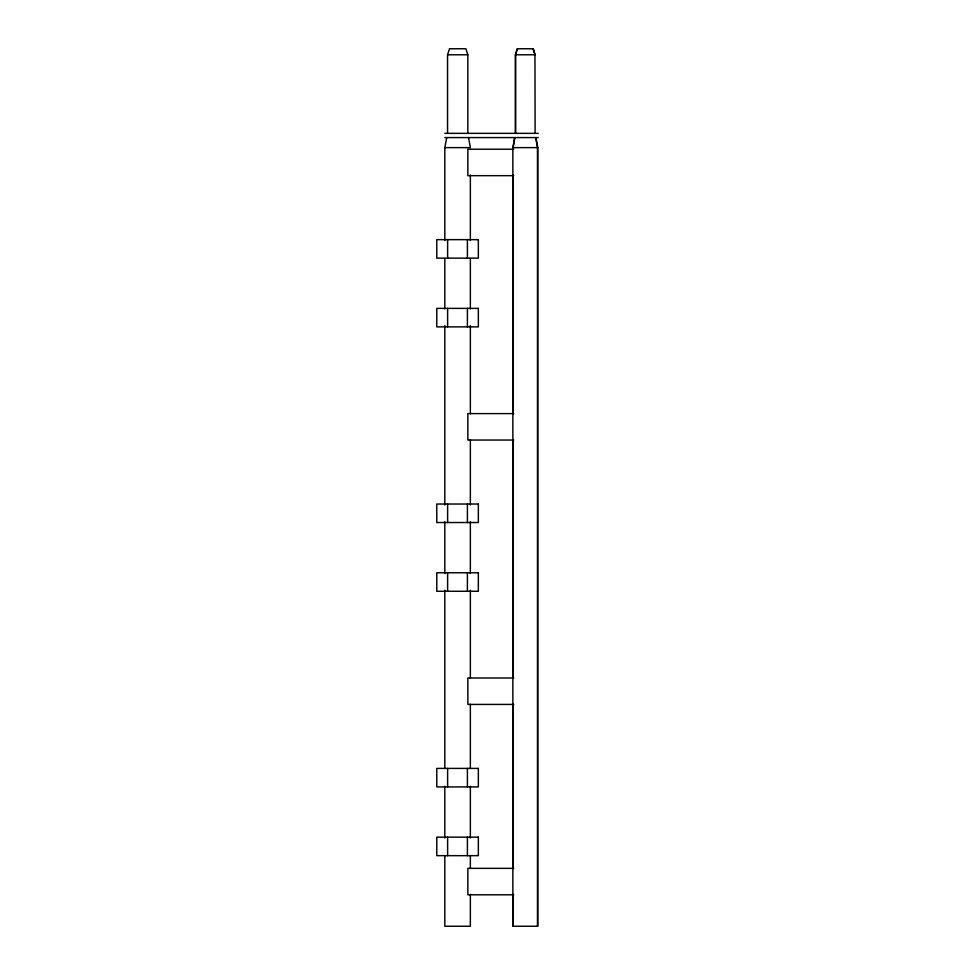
<?xml version="1.0" encoding="UTF-8"?>
<svg xmlns="http://www.w3.org/2000/svg" width="975" height="975" viewBox="0 0 975 975"><rect width="100%" height="100%" fill="white"/><g stroke="black" fill="none" stroke-linecap="round" stroke-linejoin="round"><path stroke-width="1.46" d="M513.143 147.627L514.824 137.633M535.921 137.633L537.81 147.627L537.81 926.25L512.862 926.25L512.862 147.627L514.666 137.633M444.819 240.398L444.819 147.627L446.733 137.633M515.446 54.783L517.298 48.75L533.252 48.75L535.117 54.783L515.446 54.783L515.446 133.356M517.408 48.75L515.556 54.783L515.556 133.356M447.562 133.356L447.562 54.783L449.487 48.75L465.892 48.75L467.817 54.783L467.817 133.356M447.562 54.783L467.817 54.783M444.819 133.356L538.224 133.356M444.819 137.585L538.224 137.585M444.819 147.627L470.352 147.627L468.573 137.633M512.862 147.627L537.81 147.627M513.752 149.212L467.854 149.212L467.854 175.658L513.752 175.658M513.752 413.607L467.854 413.607L467.854 440.042L513.752 440.042M513.752 677.991L467.854 677.991L467.854 704.425L513.752 704.425M513.752 868.347L467.854 868.347L467.854 894.782L513.752 894.782M533.106 48.75L534.958 54.783L535.117 133.356M535.714 137.633L537.469 147.627L537.469 926.25M513.143 175L513.143 413.766M513.143 439.615L513.143 678.368M513.143 704.218L513.143 868.457M513.143 894.319L513.143 926.25M470.352 175L470.352 240.398M470.352 258.643L470.352 308.831M470.352 325.553L470.352 413.766M470.352 439.615L470.352 505.001M470.352 521.735L470.352 573.434M470.352 590.168L470.352 678.368M470.352 704.218L470.352 768.093M470.352 786.338L470.352 838.049M470.352 856.294L470.352 868.457M470.352 894.319L470.352 926.25L444.819 926.25L444.819 856.294M467.403 239.643L467.403 258.143M467.403 308.38L467.403 326.881M467.403 504.026L467.403 522.527M467.403 572.764L467.403 591.277M467.403 768.41L467.403 786.922M467.403 837.147L467.403 855.66M447.622 239.643L447.622 258.143M447.622 308.38L447.622 326.881M447.622 504.026L447.622 522.527M447.622 572.764L447.622 591.277M447.622 768.41L447.622 786.922M447.622 837.147L447.622 855.66M444.819 258.643L444.819 308.831M444.819 325.553L444.819 505.001M444.819 521.735L444.819 573.434M444.819 590.168L444.819 768.093M444.819 786.338L444.819 838.049M478.347 239.643L436.776 239.643L436.776 258.143L478.347 258.143L478.347 239.643M478.347 308.38L436.776 308.38L436.776 326.881L478.347 326.881L478.347 308.38M478.347 504.026L436.776 504.026L436.776 522.527L478.347 522.527L478.347 504.026M478.347 572.764L436.776 572.764L436.776 591.277L478.347 591.277L478.347 572.764M478.347 768.41L436.776 768.41L436.776 786.922L478.347 786.922L478.347 768.41M478.347 837.147L436.776 837.147L436.776 855.66L478.347 855.66L478.347 837.147"/></g></svg>
